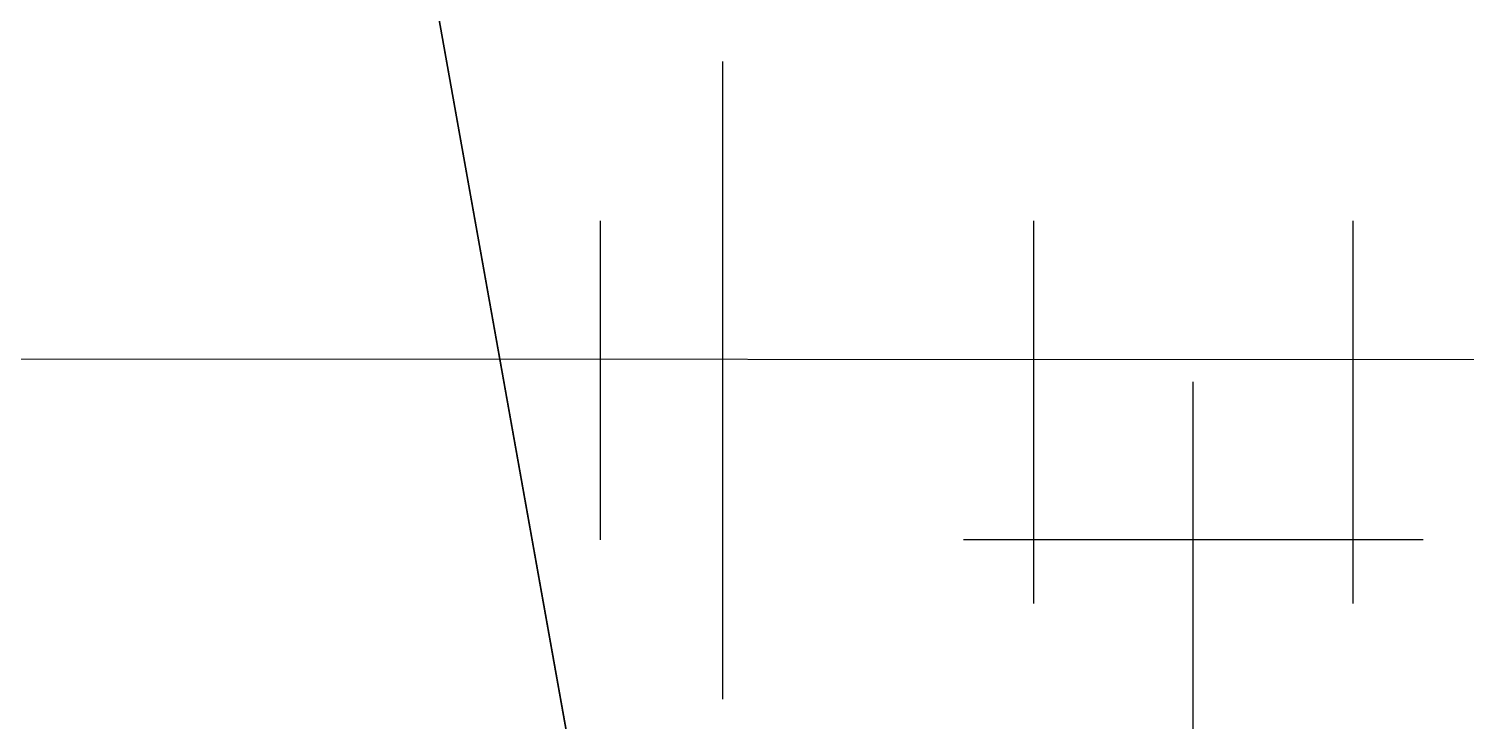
# Model space of a CAD drawing. Header units: millimetres. Extents: x 188.6 to 263.2, y 40.1 to 120.1.
# Drawn here: x 210.671 to 211.347, y 87.027 to 87.353 of the extents above; entities that cross this region are included whole.
import ezdxf

# ---------------------------------------------------------------- set-up
doc = ezdxf.new("R2010")
doc.units = ezdxf.units.MM
for name, color, linetype in [('SPK-COL', 7, 'Continuous'), ('SPK-CONEXAO', 10, 'Continuous'), ('SPK-TUBO-TETO', 12, 'Continuous')]:
    doc.layers.add(name, color=color, linetype=linetype)
doc.styles.add('60-75', font='romans.shx', dxfattribs={"height": 0.12})
doc.dimstyles.new('IND75', dxfattribs={"dimtxt": 0.15, "dimasz": 0.1875, "dimexe": 0.15, "dimexo": 0, "dimgap": 0.1, "dimtad": 1, "dimzin": 10, "dimdsep": 46, "dimtxsty": '60-75', "dimcen": 0, "dimclrd": 256, "dimclre": 1, "dimclrt": 256, "dimadec": 0, "dimazin": 0, "dimtfac": 1, "dimtix": 1, "dimtmove": 2, "dimatfit": 3, "dimfxl": 0.15, "dimtolj": 1, "dimtzin": 6, "dimarcsym": 0})

# ---------------------------------------------------------------- blocks, each defined once
blk = doc.blocks.new('T')
for p, q in [((-0.1000000000000227, -0.1000000000000227), (-0.1000000000000227, 0.1400000000000432)), ((0.1000000000000227, 0.1400000000000432), (0.1000000000000227, -0.1000000000000227)), ((-0.1440000000000055, 0.1000000000000227), (0.1440000000000055, 0.1000000000000227))]:
    blk.add_line(p, q)
blk = doc.blocks.new('RED')
for p, q in [((0, -0.2000000000000455), (0, 0.2000000000000455)), ((0.0765973255338395, -0.1000000000001364), (0.0765973255338395, 0.1000000000001364))]:
    blk.add_line(p, q)

msp = doc.modelspace()

# ---------------------------------------------------------------- linework, layer by layer
at = {"layer": 'SPK-TUBO-TETO'}
msp.add_line((211.2183432645735, 86.45727631080902), (211.2183432645735, 87.18708882363667), dxfattribs=at)
msp.add_lwpolyline([(233.886388164541, 87.18718669478125), (198.4793234652516, 87.20308955438914)], dxfattribs=at)

# ---------------------------------------------------------------- block references
at = {"layer": 'SPK-CONEXAO', "xscale": 0.75, "yscale": 0.75, "zscale": 0.75, "rotation": 180}
for name, p in [('RED', (210.9970072395946, 87.18768895924512)), ('T', (211.2183432645735, 87.18768895924512))]:
    msp.add_blockref(name, p, dxfattribs=at)

# ---------------------------------------------------------------- leaders
at = {"layer": 'SPK-COL'}
for points in [[(210.8011200433025, 87.70837424612901), (211.0246228043717, 86.4572763108088)], [(211.0246228043717, 86.45727631080891), (210.8011200433025, 87.70837424612901)], [(210.8011200433025, 87.70837424612895), (211.0246228043718, 86.45727631080874)], [(211.0246228043718, 86.45727631080887), (210.8011200433025, 87.70837424612895)]]:
    msp.add_leader(points, dimstyle='IND75', dxfattribs=at)

doc.saveas('drawing.dxf')
